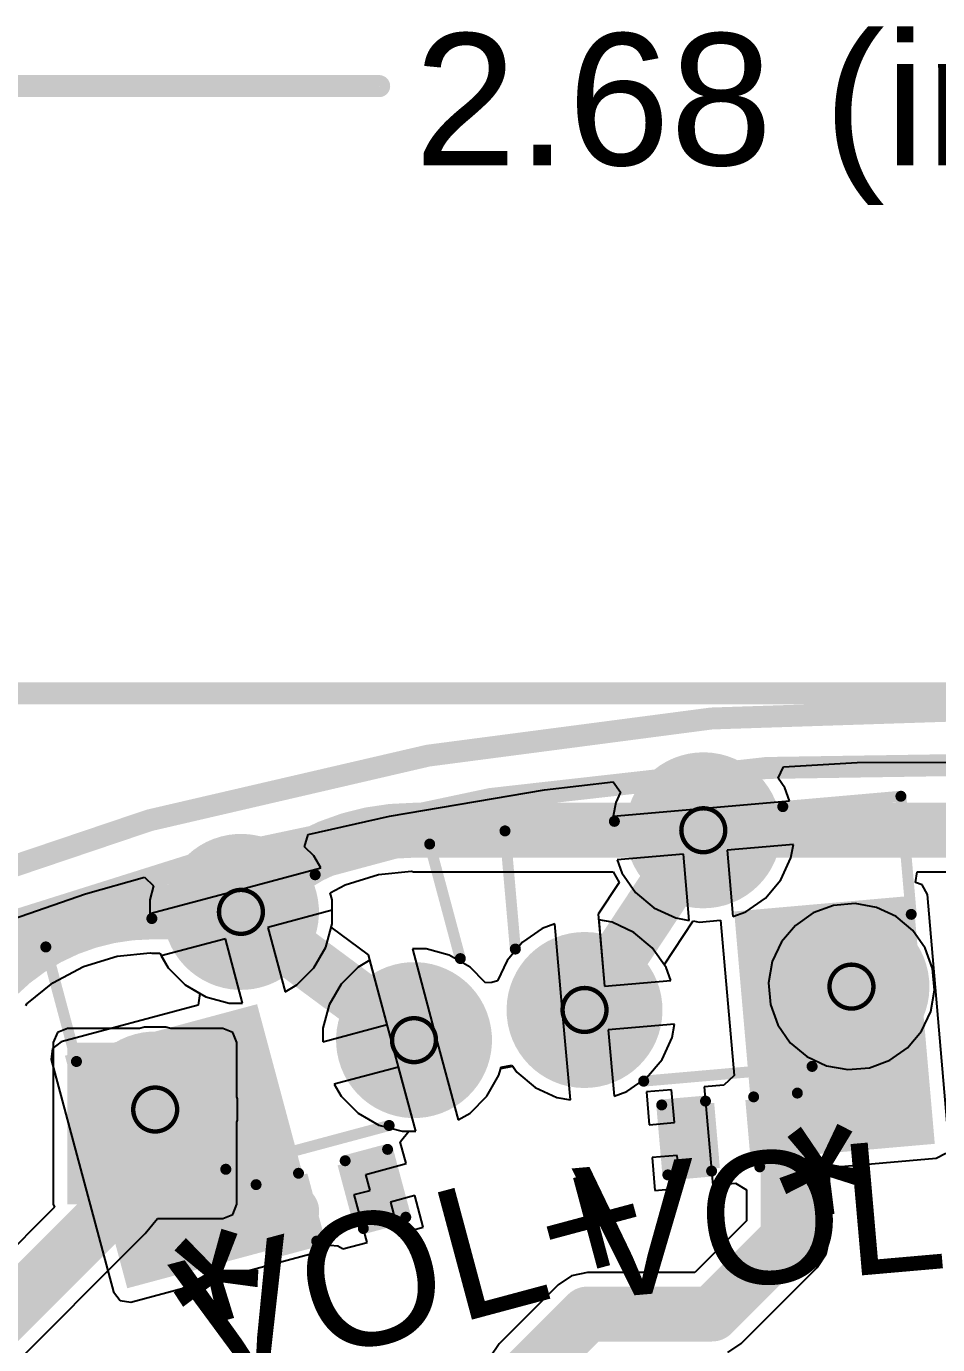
# Model space of a CAD drawing. Header units: millimetres. Extents: x -41 to 155, y -111 to 87.
# Drawn here: x -10.69 to -0.14, y 26.55 to 41.79 of the extents above; entities that cross this region are included whole.
import ezdxf

# ---------------------------------------------------------------- set-up
doc = ezdxf.new("R2010")
doc.units = ezdxf.units.MM
for name, color, linetype in [('BottomLayer', 5, 'Continuous'), ('BottomSolder', 6, 'Continuous'), ('DrillDrawing', 1, 'Continuous'), ('Mechanical1', 6, 'Continuous'), ('Mechanical2', 216, 'Continuous'), ('MultiLayer', 9, 'Continuous'), ('PadHoleLayer', 156, 'Continuous'), ('TopLayer', 1, 'Continuous'), ('TopOverlay', 2, 'Continuous'), ('TopPaste', 8, 'Continuous'), ('TopSolder', 216, 'Continuous')]:
    doc.layers.add(name, color=color, linetype=linetype)
doc.styles.add('Arial', font='', dxfattribs={"height": 0.2})
doc.styles.get('Arial').set_extended_font_data('Arial')

# ---------------------------------------------------------------- blocks, each defined once
blk = doc.blocks.new('TS_1091B_A8B3_D2_75')
at = {"layer": 'BottomLayer'}
h = blk.add_hatch(color=5, dxfattribs=at)
edge = h.paths.add_edge_path()
edge.add_arc((-1.55, 0.975), 0.8, 0, 360)
h = blk.add_hatch(color=5, dxfattribs=at)
edge = h.paths.add_edge_path()
edge.add_arc((1.55, 0.975), 0.8, 0, 360)
h = blk.add_hatch(color=5, dxfattribs=at)
edge = h.paths.add_edge_path()
edge.add_arc((1.55, 0.975), 0.8, 0, 360)
h = blk.add_hatch(color=5, dxfattribs=at)
edge = h.paths.add_edge_path()
edge.add_arc((0, -0.975), 0.8, 0, 360)
at = {"layer": 'BottomSolder'}
h = blk.add_hatch(color=6, dxfattribs=at)
edge = h.paths.add_edge_path()
edge.add_arc((-1.55, 0.975), 0.902, 0, 360)
h = blk.add_hatch(color=6, dxfattribs=at)
edge = h.paths.add_edge_path()
edge.add_arc((1.55, 0.975), 0.902, 0, 360)
h = blk.add_hatch(color=6, dxfattribs=at)
edge = h.paths.add_edge_path()
edge.add_arc((1.55, 0.975), 0.902, 0, 360)
h = blk.add_hatch(color=6, dxfattribs=at)
edge = h.paths.add_edge_path()
edge.add_arc((0, -0.975), 0.902, 0, 360)
at = {"layer": 'MultiLayer'}
h = blk.add_hatch(color=9, dxfattribs=at)
edge = h.paths.add_edge_path()
edge.add_arc((-1.55, 0.975), 0.8, 0, 360)
h = blk.add_hatch(color=9, dxfattribs=at)
edge = h.paths.add_edge_path()
edge.add_arc((1.55, 0.975), 0.8, 0, 360)
h = blk.add_hatch(color=9, dxfattribs=at)
edge = h.paths.add_edge_path()
edge.add_arc((1.55, 0.975), 0.8, 0, 360)
h = blk.add_hatch(color=9, dxfattribs=at)
edge = h.paths.add_edge_path()
edge.add_arc((0, -0.975), 0.8, 0, 360)
at = {"layer": 'PadHoleLayer'}
h = blk.add_hatch(color=156, dxfattribs=at)
edge = h.paths.add_edge_path()
edge.add_arc((-1.55, 0.975), 0.41, 0, 360)
h = blk.add_hatch(color=156, dxfattribs=at)
edge = h.paths.add_edge_path()
edge.add_arc((1.55, 0.975), 0.41, 0, 360)
h = blk.add_hatch(color=156, dxfattribs=at)
edge = h.paths.add_edge_path()
edge.add_arc((1.55, 0.975), 0.41, 0, 360)
h = blk.add_hatch(color=156, dxfattribs=at)
edge = h.paths.add_edge_path()
edge.add_arc((0, -0.975), 0.41, 0, 360)
at = {"layer": 'TopLayer'}
h = blk.add_hatch(color=1, dxfattribs=at)
edge = h.paths.add_edge_path()
edge.add_arc((-1.55, 0.975), 0.8, 0, 360)
h = blk.add_hatch(color=1, dxfattribs=at)
edge = h.paths.add_edge_path()
edge.add_arc((1.55, 0.975), 0.8, 0, 360)
h = blk.add_hatch(color=1, dxfattribs=at)
edge = h.paths.add_edge_path()
edge.add_arc((1.55, 0.975), 0.8, 0, 360)
h = blk.add_hatch(color=1, dxfattribs=at)
edge = h.paths.add_edge_path()
edge.add_arc((0, -0.975), 0.8, 0, 360)
at = {"layer": 'TopSolder'}
h = blk.add_hatch(color=216, dxfattribs=at)
edge = h.paths.add_edge_path()
edge.add_arc((-1.55, 0.975), 0.902, 0, 360)
h = blk.add_hatch(color=216, dxfattribs=at)
edge = h.paths.add_edge_path()
edge.add_arc((1.55, 0.975), 0.902, 0, 360)
h = blk.add_hatch(color=216, dxfattribs=at)
edge = h.paths.add_edge_path()
edge.add_arc((1.55, 0.975), 0.902, 0, 360)
h = blk.add_hatch(color=216, dxfattribs=at)
edge = h.paths.add_edge_path()
edge.add_arc((0, -0.975), 0.902, 0, 360)
at = {"layer": 'TopOverlay', "const_width": 0.127}
for points in [[(0.94, 1.854), (-1.016, 1.854)], [(-2.311, -1.168), (-2.311, 0.203)], [(2.286, -1.168), (2.286, 0.203)], [(-0.94, -1.168), (-2.311, -1.168)], [(2.286, -1.168), (1.016, -1.168)]]:
    blk.add_lwpolyline(points, dxfattribs=at)
at = {"layer": 'TopOverlay', "const_width": 0.0635}
for points in [[(-1.048, 1.854, 1), (-0.984, 1.854, 1)], [(0.908, 1.854, 1), (0.972, 1.854, 1)], [(-2.343, 0.203, 1), (-2.28, 0.203, 1)], [(2.254, 0.203, 1), (2.318, 0.203, 1)], [(-2.343, -1.168, 1), (-2.28, -1.168, 1)], [(-2.343, -1.168, 1), (-2.28, -1.168, 1)], [(-0.972, -1.168, 1), (-0.908, -1.168, 1)], [(0.984, -1.168, 1), (1.048, -1.168, 1)], [(2.254, -1.168, 1), (2.318, -1.168, 1)], [(2.254, -1.168, 1), (2.318, -1.168, 1)]]:
    blk.add_lwpolyline(points, format="xyb", close=True, dxfattribs=at)
blk = doc.blocks.new('TS_1091B_A8B3_D2_77')
at = {"layer": 'BottomLayer'}
h = blk.add_hatch(color=5, dxfattribs=at)
edge = h.paths.add_edge_path()
edge.add_arc((-1.55, 0.975), 0.8, 0, 360)
h = blk.add_hatch(color=5, dxfattribs=at)
edge = h.paths.add_edge_path()
edge.add_arc((1.55, 0.975), 0.8, 0, 360)
h = blk.add_hatch(color=5, dxfattribs=at)
edge = h.paths.add_edge_path()
edge.add_arc((1.55, 0.975), 0.8, 0, 360)
h = blk.add_hatch(color=5, dxfattribs=at)
edge = h.paths.add_edge_path()
edge.add_arc((0, -0.975), 0.8, 0, 360)
at = {"layer": 'BottomSolder'}
h = blk.add_hatch(color=6, dxfattribs=at)
edge = h.paths.add_edge_path()
edge.add_arc((-1.55, 0.975), 0.902, 0, 360)
h = blk.add_hatch(color=6, dxfattribs=at)
edge = h.paths.add_edge_path()
edge.add_arc((1.55, 0.975), 0.902, 0, 360)
h = blk.add_hatch(color=6, dxfattribs=at)
edge = h.paths.add_edge_path()
edge.add_arc((1.55, 0.975), 0.902, 0, 360)
h = blk.add_hatch(color=6, dxfattribs=at)
edge = h.paths.add_edge_path()
edge.add_arc((0, -0.975), 0.902, 0, 360)
at = {"layer": 'MultiLayer'}
h = blk.add_hatch(color=9, dxfattribs=at)
edge = h.paths.add_edge_path()
edge.add_arc((-1.55, 0.975), 0.8, 0, 360)
h = blk.add_hatch(color=9, dxfattribs=at)
edge = h.paths.add_edge_path()
edge.add_arc((1.55, 0.975), 0.8, 0, 360)
h = blk.add_hatch(color=9, dxfattribs=at)
edge = h.paths.add_edge_path()
edge.add_arc((1.55, 0.975), 0.8, 0, 360)
h = blk.add_hatch(color=9, dxfattribs=at)
edge = h.paths.add_edge_path()
edge.add_arc((0, -0.975), 0.8, 0, 360)
at = {"layer": 'PadHoleLayer'}
h = blk.add_hatch(color=156, dxfattribs=at)
edge = h.paths.add_edge_path()
edge.add_arc((-1.55, 0.975), 0.41, 0, 360)
h = blk.add_hatch(color=156, dxfattribs=at)
edge = h.paths.add_edge_path()
edge.add_arc((1.55, 0.975), 0.41, 0, 360)
h = blk.add_hatch(color=156, dxfattribs=at)
edge = h.paths.add_edge_path()
edge.add_arc((1.55, 0.975), 0.41, 0, 360)
h = blk.add_hatch(color=156, dxfattribs=at)
edge = h.paths.add_edge_path()
edge.add_arc((0, -0.975), 0.41, 0, 360)
at = {"layer": 'TopLayer'}
h = blk.add_hatch(color=1, dxfattribs=at)
edge = h.paths.add_edge_path()
edge.add_arc((-1.55, 0.975), 0.8, 0, 360)
h = blk.add_hatch(color=1, dxfattribs=at)
edge = h.paths.add_edge_path()
edge.add_arc((1.55, 0.975), 0.8, 0, 360)
h = blk.add_hatch(color=1, dxfattribs=at)
edge = h.paths.add_edge_path()
edge.add_arc((1.55, 0.975), 0.8, 0, 360)
h = blk.add_hatch(color=1, dxfattribs=at)
edge = h.paths.add_edge_path()
edge.add_arc((0, -0.975), 0.8, 0, 360)
at = {"layer": 'TopSolder'}
h = blk.add_hatch(color=216, dxfattribs=at)
edge = h.paths.add_edge_path()
edge.add_arc((-1.55, 0.975), 0.902, 0, 360)
h = blk.add_hatch(color=216, dxfattribs=at)
edge = h.paths.add_edge_path()
edge.add_arc((1.55, 0.975), 0.902, 0, 360)
h = blk.add_hatch(color=216, dxfattribs=at)
edge = h.paths.add_edge_path()
edge.add_arc((1.55, 0.975), 0.902, 0, 360)
h = blk.add_hatch(color=216, dxfattribs=at)
edge = h.paths.add_edge_path()
edge.add_arc((0, -0.975), 0.902, 0, 360)
at = {"layer": 'TopOverlay', "const_width": 0.127}
for points in [[(0.94, 1.854), (-1.016, 1.854)], [(-2.311, -1.168), (-2.311, 0.203)], [(2.286, -1.168), (2.286, 0.203)], [(-0.94, -1.168), (-2.311, -1.168)], [(2.286, -1.168), (1.016, -1.168)]]:
    blk.add_lwpolyline(points, dxfattribs=at)
at = {"layer": 'TopOverlay', "const_width": 0.0635}
for points in [[(-1.048, 1.854, 1), (-0.984, 1.854, 1)], [(0.908, 1.854, 1), (0.972, 1.854, 1)], [(-2.343, 0.203, 1), (-2.28, 0.203, 1)], [(2.254, 0.203, 1), (2.318, 0.203, 1)], [(-2.343, -1.168, 1), (-2.28, -1.168, 1)], [(-2.343, -1.168, 1), (-2.28, -1.168, 1)], [(-0.972, -1.168, 1), (-0.908, -1.168, 1)], [(0.984, -1.168, 1), (1.048, -1.168, 1)], [(2.254, -1.168, 1), (2.318, -1.168, 1)], [(2.254, -1.168, 1), (2.318, -1.168, 1)]]:
    blk.add_lwpolyline(points, format="xyb", close=True, dxfattribs=at)
blk = doc.blocks.new('C___0402_105')
at = {"layer": 'TopLayer'}
for points in [[(-0.699, -0.318), (-0.699, 0.318), (-0.241, 0.318), (-0.241, -0.318)], [(0.241, -0.318), (0.241, 0.318), (0.699, 0.318), (0.699, -0.318)]]:
    blk.add_hatch(color=1, dxfattribs=at).paths.add_polyline_path(points)
at = {"layer": 'TopPaste'}
for points in [[(-0.699, -0.318), (-0.699, 0.318), (-0.241, 0.318), (-0.241, -0.318)], [(0.241, -0.318), (0.241, 0.318), (0.699, 0.318), (0.699, -0.318)]]:
    blk.add_hatch(color=8, dxfattribs=at).paths.add_polyline_path(points)
at = {"layer": 'TopSolder'}
for points in [[(-0.758, -0.377), (-0.758, 0.377), (-0.181, 0.377), (-0.181, -0.377)], [(0.181, -0.377), (0.181, 0.377), (0.758, 0.377), (0.758, -0.377)]]:
    blk.add_hatch(color=216, dxfattribs=at).paths.add_polyline_path(points)
at = {"layer": 'TopOverlay', "const_width": 0.127}
for points in [[(-0.787, -0.406), (-0.787, 0.406)], [(-0.279, 0.406), (-0.787, 0.406)], [(0.787, 0.406), (0.279, 0.406)], [(0.787, -0.406), (0.787, 0.406)], [(-0.279, -0.406), (-0.787, -0.406)], [(0.787, -0.406), (0.279, -0.406)]]:
    blk.add_lwpolyline(points, dxfattribs=at)
at = {"layer": 'TopOverlay', "const_width": 0.0635}
for points in [[(-0.819, 0.406, 1), (-0.756, 0.406, 1)], [(-0.819, 0.406, 1), (-0.756, 0.406, 1)], [(-0.311, 0.406, 1), (-0.248, 0.406, 1)], [(0.248, 0.406, 1), (0.311, 0.406, 1)], [(0.756, 0.406, 1), (0.819, 0.406, 1)], [(0.756, 0.406, 1), (0.819, 0.406, 1)], [(-0.819, -0.406, 1), (-0.756, -0.406, 1)], [(-0.819, -0.406, 1), (-0.756, -0.406, 1)], [(-0.311, -0.406, 1), (-0.248, -0.406, 1)], [(0.248, -0.406, 1), (0.311, -0.406, 1)], [(0.756, -0.406, 1), (0.819, -0.406, 1)], [(0.756, -0.406, 1), (0.819, -0.406, 1)]]:
    blk.add_lwpolyline(points, format="xyb", close=True, dxfattribs=at)
blk = doc.blocks.new('C___0402_107')
at = {"layer": 'TopLayer'}
for points in [[(-0.699, -0.318), (-0.699, 0.318), (-0.241, 0.318), (-0.241, -0.318)], [(0.241, -0.318), (0.241, 0.318), (0.699, 0.318), (0.699, -0.318)]]:
    blk.add_hatch(color=1, dxfattribs=at).paths.add_polyline_path(points)
at = {"layer": 'TopPaste'}
for points in [[(-0.699, -0.318), (-0.699, 0.318), (-0.241, 0.318), (-0.241, -0.318)], [(0.241, -0.318), (0.241, 0.318), (0.699, 0.318), (0.699, -0.318)]]:
    blk.add_hatch(color=8, dxfattribs=at).paths.add_polyline_path(points)
at = {"layer": 'TopSolder'}
for points in [[(-0.759, -0.377), (-0.759, 0.377), (-0.181, 0.377), (-0.181, -0.377)], [(0.181, -0.377), (0.181, 0.377), (0.759, 0.377), (0.759, -0.377)]]:
    blk.add_hatch(color=216, dxfattribs=at).paths.add_polyline_path(points)
at = {"layer": 'TopOverlay', "const_width": 0.127}
for points in [[(-0.787, -0.406), (-0.787, 0.406)], [(-0.279, 0.406), (-0.787, 0.406)], [(0.787, 0.406), (0.279, 0.406)], [(0.787, -0.406), (0.787, 0.406)], [(-0.279, -0.406), (-0.787, -0.406)], [(0.787, -0.406), (0.279, -0.406)]]:
    blk.add_lwpolyline(points, dxfattribs=at)
at = {"layer": 'TopOverlay', "const_width": 0.0635}
for points in [[(-0.819, 0.406, 1), (-0.756, 0.406, 1)], [(-0.819, 0.406, 1), (-0.756, 0.406, 1)], [(-0.311, 0.406, 1), (-0.248, 0.406, 1)], [(0.248, 0.406, 1), (0.311, 0.406, 1)], [(0.756, 0.406, 1), (0.819, 0.406, 1)], [(0.756, 0.406, 1), (0.819, 0.406, 1)], [(-0.819, -0.406, 1), (-0.756, -0.406, 1)], [(-0.819, -0.406, 1), (-0.756, -0.406, 1)], [(-0.311, -0.406, 1), (-0.248, -0.406, 1)], [(0.248, -0.406, 1), (0.311, -0.406, 1)], [(0.756, -0.406, 1), (0.819, -0.406, 1)], [(0.756, -0.406, 1), (0.819, -0.406, 1)]]:
    blk.add_lwpolyline(points, format="xyb", close=True, dxfattribs=at)

msp = doc.modelspace()

# ---------------------------------------------------------------- hatches: boundary and pattern name
at = {"layer": 'BottomLayer'}
msp.add_hatch(color=5, dxfattribs=at).paths.add_polyline_path([(-10.211, 28.168), (-8.414, 28.168), (-8.414, 30.037), (-10.211, 30.037)])
at = {"layer": 'TopLayer'}
for points in [[(-0.427, 31.736), (-2.497, 31.554), (-2.247, 28.686), (-0.176, 28.867)], [(-8.016, 30.482), (-10.239, 29.886), (-9.518, 27.197), (-7.295, 27.793)]]:
    msp.add_hatch(color=1, dxfattribs=at).paths.add_polyline_path(points)

# ---------------------------------------------------------------- linework, layer by layer
at = {"layer": 'BottomLayer'}
for p, q in [((-1.925, 33.225), (-1.075, 33.276)), ((-1.075, 33.276), (0.742, 33.284)), ((-1.988, 33.094), (-1.925, 33.225)), ((-1.911, 32.984), (-1.988, 33.094)), ((-6.483, 32.657), (-4.693, 32.961)), ((-4.693, 32.961), (-3.896, 33.053)), ((-3.896, 33.053), (-3.811, 32.934)), ((-3.811, 32.934), (-3.867, 32.812)), ((-1.857, 32.835), (-1.911, 32.984)), ((-3.867, 32.812), (-3.895, 32.657)), ((-2.876, 32.746), (-1.857, 32.835)), ((-7.426, 32.443), (-6.483, 32.657)), ((-3.895, 32.657), (-2.876, 32.746)), ((-7.467, 32.303), (-7.426, 32.443)), ((-1.812, 32.329), (-2.578, 32.262)), ((-1.84, 32.173), (-1.812, 32.329)), ((-7.359, 32.196), (-7.467, 32.303)), ((-7.28, 32.059), (-7.359, 32.196)), ((-3.084, 32.218), (-3.851, 32.15)), ((-3.017, 31.451), (-3.084, 32.218)), ((-2.578, 32.262), (-2.511, 31.496)), ((-1.957, 31.921), (-1.84, 32.173)), ((-8.268, 31.794), (-7.28, 32.059)), ((-3.851, 32.15), (-3.797, 32.002)), ((-10.002, 31.757), (-9.317, 31.952)), ((-9.317, 31.952), (-9.213, 31.85)), ((-3.797, 32.002), (-3.637, 31.774)), ((-2.135, 31.709), (-1.957, 31.921)), ((-11.719, 31.164), (-10.002, 31.757)), ((-9.213, 31.85), (-9.257, 31.688)), ((-9.257, 31.529), (-8.268, 31.794)), ((-3.637, 31.774), (-3.425, 31.596)), ((-2.363, 31.55), (-2.135, 31.709)), ((-9.257, 31.688), (-9.257, 31.529)), ((-7.149, 31.568), (-7.891, 31.369)), ((-7.149, 31.41), (-7.149, 31.568)), ((-3.425, 31.596), (-3.173, 31.479)), ((-1.347, 31.623), (-1.583, 31.537)), ((-1.098, 31.645), (-1.347, 31.623)), ((-0.851, 31.601), (-1.098, 31.645)), ((-0.623, 31.495), (-0.851, 31.601)), ((-7.22, 31.142), (-7.149, 31.41)), ((-4.57, 31.412), (-4.719, 31.358)), ((-4.481, 30.393), (-4.57, 31.412)), ((-3.908, 31.429), (-4.064, 31.456)), ((-4.064, 31.456), (-3.997, 30.69)), ((-3.657, 31.312), (-3.908, 31.429)), ((-3.173, 31.479), (-3.017, 31.451)), ((-2.511, 31.496), (-2.363, 31.55)), ((-1.583, 31.537), (-1.789, 31.393)), ((-0.431, 31.334), (-0.623, 31.495)), ((-7.891, 31.369), (-7.692, 30.626)), ((-4.719, 31.358), (-4.946, 31.199)), ((-3.444, 31.133), (-3.657, 31.312)), ((-1.789, 31.393), (-1.95, 31.201)), ((-0.287, 31.129), (-0.431, 31.334)), ((-8.382, 31.238), (-9.125, 31.039)), ((-8.183, 30.495), (-8.382, 31.238)), ((-7.359, 30.902), (-7.22, 31.142)), ((-6.062, 31.12), (-6.22, 31.12)), ((-6.22, 31.12), (-5.955, 30.132)), ((-5.794, 31.049), (-6.062, 31.12)), ((-4.946, 31.199), (-5.124, 30.986)), ((-3.285, 30.906), (-3.444, 31.133)), ((-1.95, 31.201), (-2.056, 30.974)), ((-0.202, 30.893), (-0.287, 31.129)), ((-9.125, 31.039), (-9.046, 30.902)), ((-6.711, 30.989), (-6.848, 30.91)), ((-6.512, 30.246), (-6.711, 30.989)), ((-5.553, 30.91), (-5.794, 31.049)), ((-5.124, 30.986), (-5.233, 30.753)), ((-2.056, 30.974), (-2.099, 30.727)), ((-9.046, 30.902), (-8.85, 30.705)), ((-7.555, 30.705), (-7.359, 30.902)), ((-6.848, 30.91), (-7.044, 30.714)), ((-5.372, 30.728), (-5.553, 30.91)), ((-3.231, 30.757), (-3.285, 30.906)), ((-0.18, 30.643), (-0.202, 30.893)), ((-8.85, 30.705), (-8.609, 30.567)), ((-7.692, 30.626), (-7.555, 30.705)), ((-7.044, 30.714), (-7.183, 30.473)), ((-5.3, 30.732), (-5.372, 30.728)), ((-5.233, 30.753), (-5.3, 30.732)), ((-3.997, 30.69), (-3.231, 30.757)), ((-2.099, 30.727), (-2.077, 30.477)), ((-0.223, 30.396), (-0.18, 30.643)), ((-8.609, 30.567), (-8.341, 30.495)), ((-8.341, 30.495), (-8.183, 30.495)), ((-7.183, 30.473), (-7.255, 30.205)), ((-4.392, 29.374), (-4.481, 30.393)), ((-2.077, 30.477), (-1.992, 30.242)), ((-0.329, 30.169), (-0.223, 30.396)), ((-10.211, 30.202), (-10.327, 30.153)), ((-9.375, 30.202), (-10.211, 30.202)), ((-9.32, 30.216), (-9.375, 30.202)), ((-9.07, 30.216), (-9.32, 30.216)), ((-9.015, 30.202), (-9.07, 30.216)), ((-8.414, 30.202), (-9.015, 30.202)), ((-8.297, 30.153), (-8.414, 30.202)), ((-7.255, 30.047), (-6.512, 30.246)), ((-7.255, 30.205), (-7.255, 30.047)), ((-3.186, 30.251), (-3.953, 30.184)), ((-3.953, 30.184), (-3.886, 29.418)), ((-3.214, 30.095), (-3.186, 30.251)), ((-1.992, 30.242), (-1.848, 30.036)), ((-10.327, 30.153), (-10.376, 30.037)), ((-10.376, 30.037), (-10.376, 28.168)), ((-8.249, 30.037), (-8.297, 30.153)), ((-8.249, 29.412), (-8.249, 30.037)), ((-5.955, 30.132), (-5.691, 29.144)), ((-3.331, 29.844), (-3.214, 30.095)), ((-1.848, 30.036), (-1.656, 29.875)), ((-0.491, 29.977), (-0.329, 30.169)), ((-0.696, 29.833), (-0.491, 29.977)), ((-6.38, 29.755), (-7.123, 29.556)), ((-6.181, 29.012), (-6.38, 29.755)), ((-5.218, 29.66), (-5.197, 29.74)), ((-5.197, 29.74), (-5.059, 29.764)), ((-5.059, 29.764), (-5.012, 29.697)), ((-3.51, 29.631), (-3.331, 29.844)), ((-1.656, 29.875), (-1.428, 29.769)), ((-1.428, 29.769), (-1.181, 29.725)), ((-1.181, 29.725), (-0.932, 29.747)), ((-0.932, 29.747), (-0.696, 29.833)), ((-5.357, 29.419), (-5.218, 29.66)), ((-5.012, 29.697), (-4.799, 29.518)), ((-3.737, 29.472), (-3.51, 29.631)), ((-7.123, 29.556), (-7.044, 29.419)), ((-7.044, 29.419), (-6.848, 29.223)), ((-5.553, 29.223), (-5.357, 29.419)), ((-4.799, 29.518), (-4.547, 29.401)), ((-3.886, 29.418), (-3.737, 29.472)), ((-8.243, 29.389), (-8.249, 29.412)), ((-8.243, 29.139), (-8.243, 29.389)), ((-4.547, 29.401), (-4.392, 29.374)), ((-8.249, 29.116), (-8.243, 29.139)), ((-8.249, 28.168), (-8.249, 29.116)), ((-6.848, 29.223), (-6.607, 29.084)), ((-5.691, 29.144), (-5.553, 29.223)), ((-6.607, 29.084), (-6.339, 29.012)), ((-6.339, 29.012), (-6.181, 29.012)), ((-10.361, 28.133), (-20.321, 18.173)), ((-10.376, 28.168), (-10.361, 28.133)), ((-8.414, 28.003), (-8.297, 28.051)), ((-8.297, 28.051), (-8.249, 28.168)), ((-9.31, 27.829), (-9.167, 28.003)), ((-9.167, 28.003), (-8.414, 28.003)), ((-19.644, 17.496), (-9.31, 27.829)), ((-9.31, 27.829), (-9.31, 27.829))]:
    msp.add_line(p, q, dxfattribs=at)
at = {"layer": 'BottomLayer', "const_width": 0.635}
msp.add_lwpolyline([(-9.195, 29.264, -0.198912), (-9.649, 28.168)], format="xyb", dxfattribs=at)
at = {"layer": 'BottomLayer', "const_width": 0.318}
for points in [[(-9.354, 29.264, 1), (-9.036, 29.264, 1)], [(-9.808, 28.168, 1), (-9.49, 28.168, 1)], [(-9.808, 28.168, 1), (-9.49, 28.168, 1)]]:
    msp.add_lwpolyline(points, format="xyb", close=True, dxfattribs=at)
at = {"layer": 'BottomLayer', "const_width": 0.635}
msp.add_lwpolyline([(-19.982, 17.835), (-9.649, 28.168)], dxfattribs=at)
at = {"layer": 'DrillDrawing'}
for points, const_width in [([(-2.6, 32.493, 1), (-3.108, 32.493, 1)], 0.0508), ([(-3.12, 32.493, 1), (-3.095, 32.493, 1)], 0.0254), ([(-2.612, 32.493, 1), (-2.587, 32.493, 1)], 0.0254), ([(-7.949, 31.549, 1), (-8.457, 31.549, 1)], 0.0508), ([(-8.469, 31.549, 1), (-8.444, 31.549, 1)], 0.0254), ([(-7.961, 31.549, 1), (-7.936, 31.549, 1)], 0.0254), ([(-0.886, 30.685, 1), (-1.394, 30.685, 1)], 0.0508), ([(-3.974, 30.415, 1), (-4.482, 30.415, 1)], 0.0508), ([(-3.974, 30.415, 1), (-4.482, 30.415, 1)], 0.0508), ([(-1.406, 30.685, 1), (-1.381, 30.685, 1)], 0.0254), ([(-0.898, 30.685, 1), (-0.873, 30.685, 1)], 0.0254), ([(-5.947, 30.066, 1), (-6.455, 30.066, 1)], 0.0508), ([(-4.494, 30.415, 1), (-4.469, 30.415, 1)], 0.0254), ([(-4.494, 30.415, 1), (-4.469, 30.415, 1)], 0.0254), ([(-3.986, 30.415, 1), (-3.961, 30.415, 1)], 0.0254), ([(-3.986, 30.415, 1), (-3.961, 30.415, 1)], 0.0254), ([(-6.467, 30.066, 1), (-6.442, 30.066, 1)], 0.0254), ([(-5.959, 30.066, 1), (-5.934, 30.066, 1)], 0.0254), ([(-8.941, 29.264, 1), (-9.449, 29.264, 1)], 0.0508), ([(-8.941, 29.264, 1), (-9.449, 29.264, 1)], 0.0508), ([(-9.462, 29.264, 1), (-9.436, 29.264, 1)], 0.0254), ([(-9.462, 29.264, 1), (-9.436, 29.264, 1)], 0.0254), ([(-8.954, 29.264, 1), (-8.928, 29.264, 1)], 0.0254), ([(-8.954, 29.264, 1), (-8.928, 29.264, 1)], 0.0254)]:
    msp.add_lwpolyline(points, format="xyb", close=True, dxfattribs=dict(at, const_width=const_width))
at = {"layer": 'Mechanical1', "const_width": 0.254}
for points in [[(-33.899, 41.097), (-6.604, 41.097)], [(-40.691, 34.075), (0, 34.075)]]:
    msp.add_lwpolyline(points, dxfattribs=at)
at = {"layer": 'Mechanical1', "const_width": 0.127}
msp.add_lwpolyline([(-6.668, 41.097, 1), (-6.54, 41.097, 1)], format="xyb", close=True, dxfattribs=at)
at = {"layer": 'Mechanical1', "const_width": 0.254}
msp.add_lwpolyline([(-26.733, 19.828, -3.064051), (-27.016, -19.427)], format="xyb", dxfattribs=at)
at = {"layer": 'Mechanical2', "const_width": 0.254}
msp.add_lwpolyline([(-27.773, 19.435, -3.216016), (-28.067, -19.008)], format="xyb", dxfattribs=at)
at = {"layer": 'TopLayer'}
for p, q in [((-6.61, 31.98), (-6.228, 32.018)), ((-6.228, 32.018), (-6.207, 32.014)), ((-6.207, 32.014), (-3.897, 32.014)), ((-3.897, 32.014), (-3.829, 31.887)), ((-0.399, 31.887), (-0.38, 32.014)), ((-0.38, 32.014), (1.553, 32.014)), ((-7.171, 31.77), (-6.998, 31.863)), ((-6.998, 31.863), (-6.61, 31.98)), ((-3.829, 31.887), (-4.07, 31.523)), ((-0.321, 31.862), (-0.399, 31.887)), ((-0.262, 31.75), (-0.321, 31.862)), ((-7.149, 31.688), (-7.171, 31.77)), ((-0.012, 28.882), (-0.262, 31.75)), ((-7.149, 31.41), (-7.149, 31.688)), ((-7.159, 31.372), (-7.149, 31.41)), ((-4.57, 31.412), (-4.719, 31.358)), ((-4.481, 30.393), (-4.57, 31.412)), ((-4.07, 31.523), (-3.997, 30.69)), ((-3.307, 30.938), (-2.973, 31.444)), ((-2.973, 31.444), (-2.9, 31.431)), ((-2.9, 31.431), (-2.654, 31.452)), ((-2.654, 31.452), (-2.497, 29.658)), ((-6.728, 31.053), (-7.159, 31.372)), ((-4.719, 31.358), (-4.946, 31.199)), ((-6.062, 31.12), (-6.22, 31.12)), ((-6.22, 31.12), (-5.955, 30.132)), ((-5.794, 31.049), (-6.062, 31.12)), ((-4.946, 31.199), (-5.124, 30.986)), ((-10.024, 30.919), (-9.636, 31.036)), ((-9.636, 31.036), (-9.255, 31.074)), ((-9.255, 31.074), (-9.233, 31.07)), ((-9.233, 31.07), (-9.143, 31.07)), ((-9.143, 31.07), (-9.046, 30.902)), ((-6.446, 30.001), (-6.728, 31.053)), ((-5.553, 30.91), (-5.794, 31.049)), ((-5.124, 30.986), (-5.233, 30.753)), ((-10.381, 30.728), (-10.024, 30.919)), ((-9.046, 30.902), (-8.85, 30.705)), ((-5.372, 30.728), (-5.553, 30.91)), ((-3.285, 30.906), (-3.307, 30.938)), ((-3.231, 30.757), (-3.285, 30.906)), ((-10.678, 30.484), (-10.381, 30.728)), ((-8.85, 30.705), (-8.678, 30.606)), ((-5.3, 30.732), (-5.372, 30.728)), ((-5.233, 30.753), (-5.3, 30.732)), ((-3.997, 30.69), (-3.231, 30.757)), ((-8.678, 30.606), (-8.696, 30.47)), ((-10.69, 30.466), (-10.678, 30.484)), ((-8.696, 30.47), (-10.281, 30.045)), ((-4.392, 29.374), (-4.481, 30.393)), ((-3.186, 30.251), (-3.953, 30.184)), ((-3.953, 30.184), (-3.886, 29.418)), ((-3.214, 30.095), (-3.186, 30.251)), ((-10.281, 30.045), (-10.382, 29.969)), ((-5.955, 30.132), (-5.691, 29.144)), ((-3.331, 29.844), (-3.214, 30.095)), ((-10.382, 29.969), (-10.398, 29.843)), ((-6.181, 29.012), (-6.446, 30.001)), ((-10.398, 29.843), (-9.678, 27.154)), ((-5.218, 29.66), (-5.193, 29.755)), ((-5.193, 29.755), (-5.068, 29.777)), ((-5.068, 29.777), (-5.012, 29.697)), ((-3.51, 29.631), (-3.331, 29.844)), ((-5.357, 29.419), (-5.218, 29.66)), ((-5.012, 29.697), (-4.799, 29.518)), ((-3.737, 29.472), (-3.51, 29.631)), ((-2.497, 29.658), (-2.615, 29.546)), ((-5.553, 29.223), (-5.357, 29.419)), ((-4.799, 29.518), (-4.547, 29.401)), ((-3.886, 29.418), (-3.737, 29.472)), ((-3.222, 29.493), (-3.513, 29.468)), ((-3.513, 29.468), (-3.48, 29.088)), ((-3.189, 29.114), (-3.222, 29.493)), ((-2.615, 29.546), (-2.843, 29.526)), ((-2.843, 29.526), (-2.793, 28.957)), ((-4.547, 29.401), (-4.392, 29.374)), ((-5.691, 29.144), (-5.553, 29.223)), ((-6.358, 28.895), (-6.26, 29.012)), ((-6.26, 29.012), (-6.181, 29.012)), ((-3.48, 29.088), (-3.189, 29.114)), ((-6.359, 28.892), (-6.358, 28.895)), ((-6.291, 28.638), (-6.359, 28.892)), ((-2.793, 28.957), (-2.743, 28.388)), ((-3.156, 28.734), (-3.447, 28.709)), ((-3.447, 28.709), (-3.414, 28.329)), ((-3.123, 28.355), (-3.156, 28.734)), ((-1.395, 28.595), (-0.161, 28.703)), ((-0.161, 28.703), (-0.05, 28.761)), ((-6.757, 28.513), (-6.291, 28.638)), ((-6.708, 28.329), (-6.757, 28.513)), ((-1.395, 27.778), (-1.395, 28.595)), ((-3.414, 28.329), (-3.123, 28.355)), ((-2.743, 28.388), (-2.48, 28.411)), ((-2.48, 28.411), (-2.353, 28.336)), ((-6.892, 28.28), (-6.708, 28.329)), ((-6.744, 27.728), (-6.892, 28.28)), ((-6.192, 28.27), (-6.474, 28.194)), ((-6.094, 27.902), (-6.192, 28.27)), ((-2.353, 28.336), (-2.353, 27.976)), ((-6.474, 28.194), (-6.376, 27.826)), ((-6.376, 27.826), (-6.094, 27.902)), ((-2.353, 27.976), (-2.952, 27.378)), ((-1.432, 27.594), (-1.395, 27.778)), ((-9.476, 27.038), (-7.253, 27.633)), ((-7.253, 27.633), (-7.169, 27.697)), ((-7.169, 27.697), (-7.081, 27.687)), ((-7.081, 27.687), (-7.027, 27.658)), ((-7.027, 27.658), (-7.026, 27.652)), ((-7.026, 27.652), (-6.744, 27.728)), ((-1.536, 27.439), (-1.432, 27.594)), ((-2.415, 26.56), (-1.536, 27.439)), ((-4.379, 27.341), (-4.534, 27.237)), ((-4.195, 27.378), (-4.379, 27.341)), ((-2.952, 27.378), (-4.195, 27.378)), ((-9.678, 27.154), (-9.601, 27.054)), ((-4.534, 27.237), (-5.216, 26.556)), ((-9.601, 27.054), (-9.476, 27.038)), ((-5.216, 26.556), (-5.319, 26.4)), ((-2.57, 26.456), (-2.415, 26.56))]:
    msp.add_line(p, q, dxfattribs=at)
at = {"layer": 'TopLayer', "const_width": 0.635}
for points in [[(-8.003, 31.749, -0.198912), (-6.207, 32.493)], [(-11.029, 30.805, -0.198912), (-9.233, 31.549)]]:
    msp.add_lwpolyline(points, format="xyb", dxfattribs=at)
for points in [[(-6.207, 32.493), (-2.854, 32.493)], [(-4.228, 30.415), (-2.854, 32.493)], [(-2.854, 32.493), (2.828, 32.493)], [(-8.203, 31.549), (-8.003, 31.749)], [(-9.233, 31.549), (-8.203, 31.549)], [(-8.203, 31.549), (-6.201, 30.066)], [(-1.874, 29.673), (-1.337, 30.211)], [(-1.874, 27.778), (-1.874, 29.673)], [(-9.075, 28.086), (-7.615, 28.086)], [(-2.754, 26.899), (-1.874, 27.778)], [(-4.877, 26.217), (-4.195, 26.899)], [(-4.195, 26.899), (-2.754, 26.899)]]:
    msp.add_lwpolyline(points, dxfattribs=at)
at = {"layer": 'TopLayer', "const_width": 0.318}
for points in [[(-6.365, 32.493, 1), (-6.048, 32.493, 1)], [(-6.365, 32.493, 1), (-6.048, 32.493, 1)], [(-3.012, 32.493, 1), (-2.695, 32.493, 1)], [(-3.012, 32.493, 1), (-2.695, 32.493, 1)], [(-3.012, 32.493, 1), (-2.695, 32.493, 1)], [(-8.161, 31.749, 1), (-7.844, 31.749, 1)], [(-8.161, 31.749, 1), (-7.844, 31.749, 1)], [(-9.392, 31.549, 1), (-9.074, 31.549, 1)], [(-9.392, 31.549, 1), (-9.074, 31.549, 1)], [(-8.361, 31.549, 1), (-8.044, 31.549, 1)], [(-8.361, 31.549, 1), (-8.044, 31.549, 1)], [(-8.361, 31.549, 1), (-8.044, 31.549, 1)], [(-4.386, 30.415, 1), (-4.069, 30.415, 1)], [(-1.495, 30.211, 1), (-1.178, 30.211, 1)], [(-6.359, 30.066, 1), (-6.042, 30.066, 1)], [(-2.033, 29.673, 1), (-1.716, 29.673, 1)], [(-2.033, 29.673, 1), (-1.716, 29.673, 1)], [(-9.233, 28.086, 1), (-8.916, 28.086, 1)], [(-7.774, 28.086, 1), (-7.457, 28.086, 1)], [(-2.033, 27.778, 1), (-1.716, 27.778, 1)], [(-2.033, 27.778, 1), (-1.716, 27.778, 1)], [(-4.354, 26.899, 1), (-4.037, 26.899, 1)], [(-4.354, 26.899, 1), (-4.037, 26.899, 1)], [(-2.912, 26.899, 1), (-2.595, 26.899, 1)], [(-2.912, 26.899, 1), (-2.595, 26.899, 1)]]:
    msp.add_lwpolyline(points, format="xyb", close=True, dxfattribs=at)

# ---------------------------------------------------------------- block references
for name, p, rotation in [('TS_1091B_A8B3_D2_75', (-2.769, 31.521), 185), ('TS_1091B_A8B3_D2_77', (-7.95, 30.607), 195), ('C___0402_105', (-2.515, 28.981), 185), ('C___0402_107', (-7.162, 28.207), 195)]:
    msp.add_blockref(name, p, dxfattribs=dict(rotation=rotation))

# ---------------------------------------------------------------- texts
at = {"layer": 'Mechanical1', "style": 'Arial'}
msp.add_text('2.68 (in)', height=1.524, dxfattribs=at).set_placement((-6.198, 40.183))
at = {"layer": 'TopOverlay', "style": 'Arial'}
for s, height, rotation, p in [('*', 2.032, 185, (-1.054, 30.122)), ('VOL-', 1.524, 5, (-4.255, 27.063)), ('VOL+', 1.524, 15, (-8.67, 25.993)), ('*', 2.032, 195, (-8.362, 28.936))]:
    msp.add_text(s, height=height, rotation=rotation, dxfattribs=at).set_placement(p)

doc.saveas('drawing.dxf')
